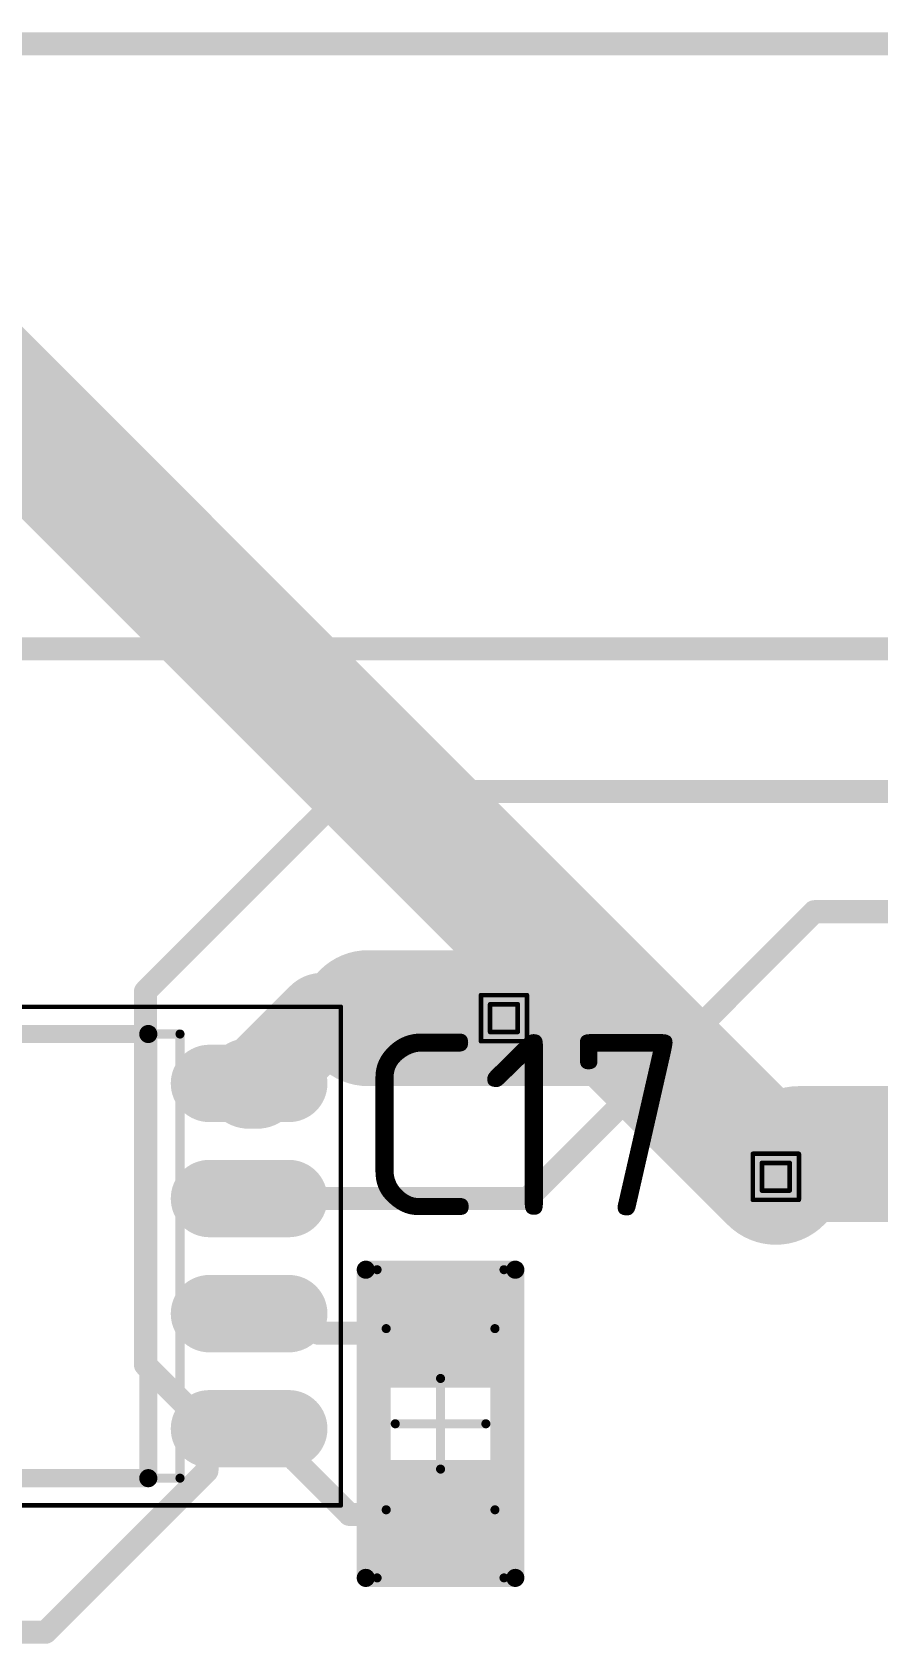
# Model space of a CAD drawing. Header units: millimetres. Extents: x 3219 to 51106, y -14166 to 2063.
# Drawn here: x 5562.27 to 5571.6, y 1771.46 to 1789.24 of the extents above; entities that cross this region are included whole.
import ezdxf

# ---------------------------------------------------------------- set-up
doc = ezdxf.new("R2010")
doc.units = ezdxf.units.MM
doc.layers.get('0').update_dxf_attribs({"lineweight": 53})
for name, color, linetype in [('Bottom Layer', 5, 'Continuous'), ('Bottom Solder', 6, 'Continuous'), ('Drill Drawing', 1, 'Continuous'), ('Mechanical 13', 56, 'Continuous'), ('Mechanical 15', 56, 'Continuous'), ('Top Layer', 1, 'Continuous'), ('Top Overlay', 2, 'Continuous'), ('Top Paste', 8, 'Continuous'), ('Top Solder', 216, 'Continuous')]:
    doc.layers.add(name, color=color, linetype=linetype)
doc.styles.add('GOST type B', font='GOST_B.TTF', dxfattribs={"height": 3.5})

# ---------------------------------------------------------------- blocks, each defined once
blk = doc.blocks.new('8_SOIC_107')
at = {"layer": 'Top Layer'}
blk.add_hatch(color=1, dxfattribs=at).paths.add_polyline_path([(-3.475, 2.23), (-1.95, 2.23), (-1.95, 1.58), (-3.475, 1.58)])
h = blk.add_hatch(color=1, dxfattribs=at)
edge = h.paths.add_edge_path()
edge.add_arc((2.275, 1.905), 0.325, 90, 270)
edge.add_line((2.275, 1.58), (3.15, 1.58))
edge.add_arc((3.15, 1.905), 0.325, 270, 450)
edge.add_line((3.15, 2.23), (2.275, 2.23))
h = blk.add_hatch(color=1, dxfattribs=at)
edge = h.paths.add_edge_path()
edge.add_arc((-3.15, 0.635), 0.325, 90, 270)
edge.add_line((-3.15, 0.31), (-2.275, 0.31))
edge.add_arc((-2.275, 0.635), 0.325, 270, 450)
edge.add_line((-2.275, 0.96), (-3.15, 0.96))
h = blk.add_hatch(color=1, dxfattribs=at)
edge = h.paths.add_edge_path()
edge.add_arc((2.275, 0.635), 0.325, 90, 270)
edge.add_line((2.275, 0.31), (3.15, 0.31))
edge.add_arc((3.15, 0.635), 0.325, 270, 450)
edge.add_line((3.15, 0.96), (2.275, 0.96))
h = blk.add_hatch(color=1, dxfattribs=at)
edge = h.paths.add_edge_path()
edge.add_arc((-3.15, -0.635), 0.325, 90, 270)
edge.add_line((-3.15, -0.96), (-2.275, -0.96))
edge.add_arc((-2.275, -0.635), 0.325, 270, 450)
edge.add_line((-2.275, -0.31), (-3.15, -0.31))
h = blk.add_hatch(color=1, dxfattribs=at)
edge = h.paths.add_edge_path()
edge.add_arc((2.275, -0.635), 0.325, 90, 270)
edge.add_line((2.275, -0.96), (3.15, -0.96))
edge.add_arc((3.15, -0.635), 0.325, 270, 450)
edge.add_line((3.15, -0.31), (2.275, -0.31))
h = blk.add_hatch(color=1, dxfattribs=at)
edge = h.paths.add_edge_path()
edge.add_arc((-3.15, -1.905), 0.325, 90, 270)
edge.add_line((-3.15, -2.23), (-2.275, -2.23))
edge.add_arc((-2.275, -1.905), 0.325, 270, 450)
edge.add_line((-2.275, -1.58), (-3.15, -1.58))
h = blk.add_hatch(color=1, dxfattribs=at)
edge = h.paths.add_edge_path()
edge.add_arc((2.275, -1.905), 0.325, 90, 270)
edge.add_line((2.275, -2.23), (3.15, -2.23))
edge.add_arc((3.15, -1.905), 0.325, 270, 450)
edge.add_line((3.15, -1.58), (2.275, -1.58))
at = {"layer": 'Top Overlay'}
blk.add_hatch(color=2, dxfattribs=at).paths.add_polyline_path([(-1.6, 1.55), (-0.7, 2.45), (-1.6, 2.45)])
at = {"layer": 'Top Paste'}
blk.add_hatch(color=8, dxfattribs=at).paths.add_polyline_path([(-3.475, 2.23), (-1.95, 2.23), (-1.95, 1.58), (-3.475, 1.58)])
h = blk.add_hatch(color=8, dxfattribs=at)
edge = h.paths.add_edge_path()
edge.add_arc((2.275, 1.905), 0.325, 90, 270)
edge.add_line((2.275, 1.58), (3.15, 1.58))
edge.add_arc((3.15, 1.905), 0.325, 270, 450)
edge.add_line((3.15, 2.23), (2.275, 2.23))
h = blk.add_hatch(color=8, dxfattribs=at)
edge = h.paths.add_edge_path()
edge.add_arc((-3.15, 0.635), 0.325, 90, 270)
edge.add_line((-3.15, 0.31), (-2.275, 0.31))
edge.add_arc((-2.275, 0.635), 0.325, 270, 450)
edge.add_line((-2.275, 0.96), (-3.15, 0.96))
h = blk.add_hatch(color=8, dxfattribs=at)
edge = h.paths.add_edge_path()
edge.add_arc((2.275, 0.635), 0.325, 90, 270)
edge.add_line((2.275, 0.31), (3.15, 0.31))
edge.add_arc((3.15, 0.635), 0.325, 270, 450)
edge.add_line((3.15, 0.96), (2.275, 0.96))
h = blk.add_hatch(color=8, dxfattribs=at)
edge = h.paths.add_edge_path()
edge.add_arc((-3.15, -0.635), 0.325, 90, 270)
edge.add_line((-3.15, -0.96), (-2.275, -0.96))
edge.add_arc((-2.275, -0.635), 0.325, 270, 450)
edge.add_line((-2.275, -0.31), (-3.15, -0.31))
h = blk.add_hatch(color=8, dxfattribs=at)
edge = h.paths.add_edge_path()
edge.add_arc((2.275, -0.635), 0.325, 90, 270)
edge.add_line((2.275, -0.96), (3.15, -0.96))
edge.add_arc((3.15, -0.635), 0.325, 270, 450)
edge.add_line((3.15, -0.31), (2.275, -0.31))
h = blk.add_hatch(color=8, dxfattribs=at)
edge = h.paths.add_edge_path()
edge.add_arc((-3.15, -1.905), 0.325, 90, 270)
edge.add_line((-3.15, -2.23), (-2.275, -2.23))
edge.add_arc((-2.275, -1.905), 0.325, 270, 450)
edge.add_line((-2.275, -1.58), (-3.15, -1.58))
h = blk.add_hatch(color=8, dxfattribs=at)
edge = h.paths.add_edge_path()
edge.add_arc((2.275, -1.905), 0.325, 90, 270)
edge.add_line((2.275, -2.23), (3.15, -2.23))
edge.add_arc((3.15, -1.905), 0.325, 270, 450)
edge.add_line((3.15, -1.58), (2.275, -1.58))
at = {"layer": 'Top Solder'}
blk.add_hatch(color=216, dxfattribs=at).paths.add_polyline_path([(-3.576, 2.332), (-1.848, 2.332), (-1.848, 1.478), (-3.576, 1.478)])
h = blk.add_hatch(color=216, dxfattribs=at)
edge = h.paths.add_edge_path()
edge.add_arc((2.275, 1.905), 0.427, 90, 270)
edge.add_line((2.275, 1.478), (3.15, 1.478))
edge.add_arc((3.15, 1.905), 0.427, 270, 450)
edge.add_line((3.15, 2.332), (2.275, 2.332))
h = blk.add_hatch(color=216, dxfattribs=at)
edge = h.paths.add_edge_path()
edge.add_arc((-3.15, 0.635), 0.427, 90, 270)
edge.add_line((-3.15, 0.208), (-2.275, 0.208))
edge.add_arc((-2.275, 0.635), 0.427, 270, 450)
edge.add_line((-2.275, 1.062), (-3.15, 1.062))
h = blk.add_hatch(color=216, dxfattribs=at)
edge = h.paths.add_edge_path()
edge.add_arc((2.275, 0.635), 0.427, 90, 270)
edge.add_line((2.275, 0.208), (3.15, 0.208))
edge.add_arc((3.15, 0.635), 0.427, 270, 450)
edge.add_line((3.15, 1.062), (2.275, 1.062))
h = blk.add_hatch(color=216, dxfattribs=at)
edge = h.paths.add_edge_path()
edge.add_arc((-3.15, -0.635), 0.427, 90, 270)
edge.add_line((-3.15, -1.062), (-2.275, -1.062))
edge.add_arc((-2.275, -0.635), 0.427, 270, 450)
edge.add_line((-2.275, -0.208), (-3.15, -0.208))
h = blk.add_hatch(color=216, dxfattribs=at)
edge = h.paths.add_edge_path()
edge.add_arc((2.275, -0.635), 0.427, 90, 270)
edge.add_line((2.275, -1.062), (3.15, -1.062))
edge.add_arc((3.15, -0.635), 0.427, 270, 450)
edge.add_line((3.15, -0.208), (2.275, -0.208))
h = blk.add_hatch(color=216, dxfattribs=at)
edge = h.paths.add_edge_path()
edge.add_arc((-3.15, -1.905), 0.427, 90, 270)
edge.add_line((-3.15, -2.332), (-2.275, -2.332))
edge.add_arc((-2.275, -1.905), 0.427, 270, 450)
edge.add_line((-2.275, -1.478), (-3.15, -1.478))
h = blk.add_hatch(color=216, dxfattribs=at)
edge = h.paths.add_edge_path()
edge.add_arc((2.275, -1.905), 0.427, 90, 270)
edge.add_line((2.275, -2.332), (3.15, -2.332))
edge.add_arc((3.15, -1.905), 0.427, 270, 450)
edge.add_line((3.15, -1.478), (2.275, -1.478))
at = {"layer": 'Mechanical 13'}
for points in [[(-1.95, 1.18, 0.1, 0.1, 0), (-0.68, 2.45, 0.1, 0.1, 0)], [(-1.95, -2.45, 0.1, 0.1, 0), (-1.95, 2.45, 0.1, 0.1, 0)], [(-1.95, 2.45, 0.1, 0.1, 0), (1.95, 2.45, 0.1, 0.1, 0)], [(1.95, -2.45, 0.1, 0.1, 0), (1.95, 2.45, 0.1, 0.1, 0)], [(-1.575, 1.625, 0.1, 0.1, 0), (-1.525, 1.625, 0.1, 0.1, 0)], [(-1.95, -2.45, 0.1, 0.1, 0), (1.95, -2.45, 0.1, 0.1, 0)]]:
    blk.add_lwpolyline(points, format="xyseb", dxfattribs=at)
for points in [[(-1.975, 2.45, 0.05, 0.05, 1), (-1.925, 2.45, 0.05, 0.05, 1)], [(-1.975, 2.45, 0.05, 0.05, 1), (-1.925, 2.45, 0.05, 0.05, 1)], [(-0.705, 2.45, 0.05, 0.05, 1), (-0.655, 2.45, 0.05, 0.05, 1)], [(1.925, 2.45, 0.05, 0.05, 1), (1.975, 2.45, 0.05, 0.05, 1)], [(1.925, 2.45, 0.05, 0.05, 1), (1.975, 2.45, 0.05, 0.05, 1)], [(-1.6, 1.625, 0.05, 0.05, 1), (-1.55, 1.625, 0.05, 0.05, 1)], [(-1.55, 1.625, 0.05, 0.05, 1), (-1.5, 1.625, 0.05, 0.05, 1)], [(-1.975, 1.18, 0.05, 0.05, 1), (-1.925, 1.18, 0.05, 0.05, 1)], [(-1.975, -2.45, 0.05, 0.05, 1), (-1.925, -2.45, 0.05, 0.05, 1)], [(-1.975, -2.45, 0.05, 0.05, 1), (-1.925, -2.45, 0.05, 0.05, 1)], [(1.925, -2.45, 0.05, 0.05, 1), (1.975, -2.45, 0.05, 0.05, 1)], [(1.925, -2.45, 0.05, 0.05, 1), (1.975, -2.45, 0.05, 0.05, 1)]]:
    blk.add_lwpolyline(points, format="xyseb", close=True, dxfattribs=at)
at = {"layer": 'Mechanical 15'}
for points in [[(-3.725, -2.75, 0.05, 0.05, 0), (-3.725, 2.75, 0.05, 0.05, 0)], [(-3.725, 2.75, 0.05, 0.05, 0), (3.725, 2.75, 0.05, 0.05, 0)], [(3.725, -2.75, 0.05, 0.05, 0), (3.725, 2.75, 0.05, 0.05, 0)], [(-3.725, -2.75, 0.05, 0.05, 0), (3.725, -2.75, 0.05, 0.05, 0)]]:
    blk.add_lwpolyline(points, format="xyseb", dxfattribs=at)
for points in [[(-3.737, 2.75, 0.025, 0.025, 1), (-3.712, 2.75, 0.025, 0.025, 1)], [(-3.737, 2.75, 0.025, 0.025, 1), (-3.712, 2.75, 0.025, 0.025, 1)], [(3.712, 2.75, 0.025, 0.025, 1), (3.737, 2.75, 0.025, 0.025, 1)], [(3.712, 2.75, 0.025, 0.025, 1), (3.737, 2.75, 0.025, 0.025, 1)], [(-3.737, -2.75, 0.025, 0.025, 1), (-3.712, -2.75, 0.025, 0.025, 1)], [(-3.737, -2.75, 0.025, 0.025, 1), (-3.712, -2.75, 0.025, 0.025, 1)], [(3.712, -2.75, 0.025, 0.025, 1), (3.737, -2.75, 0.025, 0.025, 1)], [(3.712, -2.75, 0.025, 0.025, 1), (3.737, -2.75, 0.025, 0.025, 1)]]:
    blk.add_lwpolyline(points, format="xyseb", close=True, dxfattribs=at)
at = {"layer": 'Top Overlay'}
for points in [[(-1.6, -2.45, 0.2, 0.2, 0), (-1.6, 2.45, 0.2, 0.2, 0)], [(-1.6, 2.45, 0.2, 0.2, 0), (1.6, 2.45, 0.2, 0.2, 0)], [(-1.6, 1.55, 0.1, 0.1, 0), (-0.7, 2.45, 0.1, 0.1, 0)], [(-0.7, 2.45, 0.1, 0.1, 0), (-0.6, 2.45, 0.1, 0.1, 0)], [(1.6, -2.45, 0.2, 0.2, 0), (1.6, 2.45, 0.2, 0.2, 0)], [(-1.6, -2.45, 0.2, 0.2, 0), (1.6, -2.45, 0.2, 0.2, 0)]]:
    blk.add_lwpolyline(points, format="xyseb", dxfattribs=at)
for points in [[(-1.65, 2.45, 0.1, 0.1, 1), (-1.55, 2.45, 0.1, 0.1, 1)], [(-1.65, 2.45, 0.1, 0.1, 1), (-1.55, 2.45, 0.1, 0.1, 1)], [(-0.725, 2.45, 0.05, 0.05, 1), (-0.675, 2.45, 0.05, 0.05, 1)], [(-0.725, 2.45, 0.05, 0.05, 1), (-0.675, 2.45, 0.05, 0.05, 1)], [(-0.625, 2.45, 0.05, 0.05, 1), (-0.575, 2.45, 0.05, 0.05, 1)], [(1.55, 2.45, 0.1, 0.1, 1), (1.65, 2.45, 0.1, 0.1, 1)], [(1.55, 2.45, 0.1, 0.1, 1), (1.65, 2.45, 0.1, 0.1, 1)], [(-1.625, 1.55, 0.05, 0.05, 1), (-1.575, 1.55, 0.05, 0.05, 1)], [(-1.65, -2.45, 0.1, 0.1, 1), (-1.55, -2.45, 0.1, 0.1, 1)], [(-1.65, -2.45, 0.1, 0.1, 1), (-1.55, -2.45, 0.1, 0.1, 1)], [(1.55, -2.45, 0.1, 0.1, 1), (1.65, -2.45, 0.1, 0.1, 1)], [(1.55, -2.45, 0.1, 0.1, 1), (1.65, -2.45, 0.1, 0.1, 1)]]:
    blk.add_lwpolyline(points, format="xyseb", close=True, dxfattribs=at)
blk = doc.blocks.new('CAP__0805_112')
at = {"layer": 'Top Layer'}
for points in [[(-1.5, -0.625), (-1.5, 0.625), (-0.5, 0.625), (-0.5, -0.625)], [(0.5, -0.625), (0.5, 0.625), (1.5, 0.625), (1.5, -0.625)]]:
    blk.add_hatch(color=1, dxfattribs=at).paths.add_polyline_path(points)
at = {"layer": 'Top Paste'}
for points in [[(-1.5, -0.625), (-1.5, 0.625), (-0.5, 0.625), (-0.5, -0.625)], [(0.5, -0.625), (0.5, 0.625), (1.5, 0.625), (1.5, -0.625)]]:
    blk.add_hatch(color=8, dxfattribs=at).paths.add_polyline_path(points)
at = {"layer": 'Top Solder'}
for points in [[(-1.602, -0.727), (-1.602, 0.727), (-0.398, 0.727), (-0.398, -0.727)], [(0.398, -0.727), (0.398, 0.727), (1.602, 0.727), (1.602, -0.727)]]:
    blk.add_hatch(color=216, dxfattribs=at).paths.add_polyline_path(points)
at = {"layer": 'Mechanical 13'}
for points in [[(-0.949, 0.6, 0.1, 0.1, 0), (-0.949, -0.6, 0.1, 0.1, 0)], [(-0.949, 0.6, 0.1, 0.1, 0), (1.05, 0.6, 0.1, 0.1, 0)], [(1.05, 0.6, 0.1, 0.1, 0), (1.05, -0.6, 0.1, 0.1, 0)], [(-0.949, -0.6, 0.1, 0.1, 0), (1.05, -0.6, 0.1, 0.1, 0)]]:
    blk.add_lwpolyline(points, format="xyseb", dxfattribs=at)
for points in [[(-0.974, 0.6, 0.05, 0.05, 1), (-0.924, 0.6, 0.05, 0.05, 1)], [(-0.974, 0.6, 0.05, 0.05, 1), (-0.924, 0.6, 0.05, 0.05, 1)], [(1.025, 0.6, 0.05, 0.05, 1), (1.075, 0.6, 0.05, 0.05, 1)], [(1.025, 0.6, 0.05, 0.05, 1), (1.075, 0.6, 0.05, 0.05, 1)], [(-0.974, -0.6, 0.05, 0.05, 1), (-0.924, -0.6, 0.05, 0.05, 1)], [(-0.974, -0.6, 0.05, 0.05, 1), (-0.924, -0.6, 0.05, 0.05, 1)], [(1.025, -0.6, 0.05, 0.05, 1), (1.075, -0.6, 0.05, 0.05, 1)], [(1.025, -0.6, 0.05, 0.05, 1), (1.075, -0.6, 0.05, 0.05, 1)]]:
    blk.add_lwpolyline(points, format="xyseb", close=True, dxfattribs=at)
at = {"layer": 'Mechanical 15'}
for points in [[(-1.7, 0.7, 0.1, 0.1, 0), (1.7, 0.7, 0.1, 0.1, 0)], [(-1.7, 0.7, 0.1, 0.1, 0), (-1.7, -0.7, 0.1, 0.1, 0)], [(1.7, 0.7, 0.1, 0.1, 0), (1.7, -0.7, 0.1, 0.1, 0)], [(0, 0.5, 0.1, 0.1, 0), (0, -0.5, 0.1, 0.1, 0)], [(-0.5, 0, 0.1, 0.1, 0), (0.5, 0, 0.1, 0.1, 0)], [(-1.7, -0.7, 0.1, 0.1, 0), (1.7, -0.7, 0.1, 0.1, 0)]]:
    blk.add_lwpolyline(points, format="xyseb", dxfattribs=at)
for points in [[(-1.725, 0.7, 0.05, 0.05, 1), (-1.675, 0.7, 0.05, 0.05, 1)], [(-1.725, 0.7, 0.05, 0.05, 1), (-1.675, 0.7, 0.05, 0.05, 1)], [(1.675, 0.7, 0.05, 0.05, 1), (1.725, 0.7, 0.05, 0.05, 1)], [(1.675, 0.7, 0.05, 0.05, 1), (1.725, 0.7, 0.05, 0.05, 1)], [(-0.025, 0.5, 0.05, 0.05, 1), (0.025, 0.5, 0.05, 0.05, 1)], [(-0.525, 0, 0.05, 0.05, 1), (-0.475, 0, 0.05, 0.05, 1)], [(0.475, 0, 0.05, 0.05, 1), (0.525, 0, 0.05, 0.05, 1)], [(-0.025, -0.5, 0.05, 0.05, 1), (0.025, -0.5, 0.05, 0.05, 1)], [(-1.725, -0.7, 0.05, 0.05, 1), (-1.675, -0.7, 0.05, 0.05, 1)], [(-1.725, -0.7, 0.05, 0.05, 1), (-1.675, -0.7, 0.05, 0.05, 1)], [(1.675, -0.7, 0.05, 0.05, 1), (1.725, -0.7, 0.05, 0.05, 1)], [(1.675, -0.7, 0.05, 0.05, 1), (1.725, -0.7, 0.05, 0.05, 1)]]:
    blk.add_lwpolyline(points, format="xyseb", close=True, dxfattribs=at)
at = {"layer": 'Top Overlay'}
for points in [[(-1.7, 0.825, 0.2, 0.2, 0), (-1.7, -0.825, 0.2, 0.2, 0)], [(-1.7, 0.825, 0.2, 0.2, 0), (1.7, 0.825, 0.2, 0.2, 0)], [(1.7, 0.825, 0.2, 0.2, 0), (1.7, -0.825, 0.2, 0.2, 0)], [(-1.7, -0.825, 0.2, 0.2, 0), (1.7, -0.825, 0.2, 0.2, 0)]]:
    blk.add_lwpolyline(points, format="xyseb", dxfattribs=at)
for points in [[(-1.75, 0.825, 0.1, 0.1, 1), (-1.65, 0.825, 0.1, 0.1, 1)], [(-1.75, 0.825, 0.1, 0.1, 1), (-1.65, 0.825, 0.1, 0.1, 1)], [(1.65, 0.825, 0.1, 0.1, 1), (1.75, 0.825, 0.1, 0.1, 1)], [(1.65, 0.825, 0.1, 0.1, 1), (1.75, 0.825, 0.1, 0.1, 1)], [(-1.75, -0.825, 0.1, 0.1, 1), (-1.65, -0.825, 0.1, 0.1, 1)], [(-1.75, -0.825, 0.1, 0.1, 1), (-1.65, -0.825, 0.1, 0.1, 1)], [(1.65, -0.825, 0.1, 0.1, 1), (1.75, -0.825, 0.1, 0.1, 1)], [(1.65, -0.825, 0.1, 0.1, 1), (1.75, -0.825, 0.1, 0.1, 1)]]:
    blk.add_lwpolyline(points, format="xyseb", close=True, dxfattribs=at)

msp = doc.modelspace()

# ---------------------------------------------------------------- hatches: boundary and pattern name
at = {"layer": 'Bottom Layer'}
h = msp.add_hatch(color=5, dxfattribs=at)
edge = h.paths.add_edge_path()
edge.add_arc((5567.479, 1778.358), 0.6, 0, 360)
h = msp.add_hatch(color=5, dxfattribs=at)
edge = h.paths.add_edge_path()
edge.add_arc((5570.479, 1776.608), 0.6, 0, 360)
at = {"layer": 'Bottom Solder'}
h = msp.add_hatch(color=6, dxfattribs=at)
edge = h.paths.add_edge_path()
edge.add_arc((5567.479, 1778.358), 0.702, 0, 360)
h = msp.add_hatch(color=6, dxfattribs=at)
edge = h.paths.add_edge_path()
edge.add_arc((5570.479, 1776.608), 0.702, 0, 360)
at = {"layer": 'Top Layer'}
h = msp.add_hatch(color=1, dxfattribs=at)
edge = h.paths.add_edge_path()
edge.add_arc((5567.479, 1778.358), 0.6, 0, 360)
h = msp.add_hatch(color=1, dxfattribs=at)
edge = h.paths.add_edge_path()
edge.add_arc((5570.479, 1776.608), 0.6, 0, 360)
at = {"layer": 'Top Solder'}
h = msp.add_hatch(color=216, dxfattribs=at)
edge = h.paths.add_edge_path()
edge.add_arc((5567.479, 1778.358), 0.702, 0, 360)
h = msp.add_hatch(color=216, dxfattribs=at)
edge = h.paths.add_edge_path()
edge.add_arc((5570.479, 1776.608), 0.702, 0, 360)

# ---------------------------------------------------------------- linework, layer by layer
at = {"layer": 'Bottom Layer'}
for points in [[(5559.729, 1787.358, 1.5, 1.5, 0), (5568.729, 1778.358, 1.5, 1.5, 0)], [(5567.229, 1778.358, 1.5, 1.5, 0), (5567.479, 1778.358, 1.5, 1.5, 0)], [(5567.479, 1778.358, 1.5, 1.5, 0), (5568.729, 1778.358, 1.5, 1.5, 0)], [(5568.729, 1778.358, 1.5, 1.5, 0), (5570.479, 1776.608, 1.5, 1.5, 0)]]:
    msp.add_lwpolyline(points, format="xyseb", dxfattribs=at)
for points in [[(5566.854, 1778.358, 0.75, 0.75, 1), (5567.604, 1778.358, 0.75, 0.75, 1)], [(5567.104, 1778.358, 0.75, 0.75, 1), (5567.854, 1778.358, 0.75, 0.75, 1)], [(5567.104, 1778.358, 0.75, 0.75, 1), (5567.854, 1778.358, 0.75, 0.75, 1)], [(5568.354, 1778.358, 0.75, 0.75, 1), (5569.104, 1778.358, 0.75, 0.75, 1)], [(5568.354, 1778.358, 0.75, 0.75, 1), (5569.104, 1778.358, 0.75, 0.75, 1)], [(5568.354, 1778.358, 0.75, 0.75, 1), (5569.104, 1778.358, 0.75, 0.75, 1)], [(5570.104, 1776.608, 0.75, 0.75, 1), (5570.854, 1776.608, 0.75, 0.75, 1)]]:
    msp.add_lwpolyline(points, format="xyseb", close=True, dxfattribs=at)
at = {"layer": 'Drill Drawing'}
for points in [[(5567.225, 1778.612, 0.0508, 0.0508, 0), (5567.733, 1778.612, 0.0508, 0.0508, 0)], [(5567.225, 1778.104, 0.0508, 0.0508, 0), (5567.225, 1778.612, 0.0508, 0.0508, 0)], [(5567.733, 1778.104, 0.0508, 0.0508, 0), (5567.733, 1778.612, 0.0508, 0.0508, 0)], [(5567.326, 1778.511, 0.0508, 0.0508, 0), (5567.631, 1778.511, 0.0508, 0.0508, 0)], [(5567.326, 1778.206, 0.0508, 0.0508, 0), (5567.326, 1778.511, 0.0508, 0.0508, 0)], [(5567.631, 1778.206, 0.0508, 0.0508, 0), (5567.631, 1778.511, 0.0508, 0.0508, 0)], [(5567.225, 1778.104, 0.0508, 0.0508, 0), (5567.733, 1778.104, 0.0508, 0.0508, 0)], [(5567.326, 1778.206, 0.0508, 0.0508, 0), (5567.631, 1778.206, 0.0508, 0.0508, 0)], [(5570.225, 1776.862, 0.0508, 0.0508, 0), (5570.733, 1776.862, 0.0508, 0.0508, 0)], [(5570.225, 1776.354, 0.0508, 0.0508, 0), (5570.225, 1776.862, 0.0508, 0.0508, 0)], [(5570.733, 1776.354, 0.0508, 0.0508, 0), (5570.733, 1776.862, 0.0508, 0.0508, 0)], [(5570.326, 1776.761, 0.0508, 0.0508, 0), (5570.631, 1776.761, 0.0508, 0.0508, 0)], [(5570.326, 1776.456, 0.0508, 0.0508, 0), (5570.326, 1776.761, 0.0508, 0.0508, 0)], [(5570.631, 1776.456, 0.0508, 0.0508, 0), (5570.631, 1776.761, 0.0508, 0.0508, 0)], [(5570.326, 1776.456, 0.0508, 0.0508, 0), (5570.631, 1776.456, 0.0508, 0.0508, 0)], [(5570.225, 1776.354, 0.0508, 0.0508, 0), (5570.733, 1776.354, 0.0508, 0.0508, 0)]]:
    msp.add_lwpolyline(points, format="xyseb", dxfattribs=at)
for points in [[(5567.212, 1778.612, 0.0254, 0.0254, 1), (5567.237, 1778.612, 0.0254, 0.0254, 1)], [(5567.212, 1778.612, 0.0254, 0.0254, 1), (5567.237, 1778.612, 0.0254, 0.0254, 1)], [(5567.72, 1778.612, 0.0254, 0.0254, 1), (5567.745, 1778.612, 0.0254, 0.0254, 1)], [(5567.72, 1778.612, 0.0254, 0.0254, 1), (5567.745, 1778.612, 0.0254, 0.0254, 1)], [(5567.313, 1778.511, 0.0254, 0.0254, 1), (5567.339, 1778.511, 0.0254, 0.0254, 1)], [(5567.313, 1778.511, 0.0254, 0.0254, 1), (5567.339, 1778.511, 0.0254, 0.0254, 1)], [(5567.618, 1778.511, 0.0254, 0.0254, 1), (5567.644, 1778.511, 0.0254, 0.0254, 1)], [(5567.618, 1778.511, 0.0254, 0.0254, 1), (5567.644, 1778.511, 0.0254, 0.0254, 1)], [(5567.212, 1778.104, 0.0254, 0.0254, 1), (5567.237, 1778.104, 0.0254, 0.0254, 1)], [(5567.212, 1778.104, 0.0254, 0.0254, 1), (5567.237, 1778.104, 0.0254, 0.0254, 1)], [(5567.313, 1778.206, 0.0254, 0.0254, 1), (5567.339, 1778.206, 0.0254, 0.0254, 1)], [(5567.313, 1778.206, 0.0254, 0.0254, 1), (5567.339, 1778.206, 0.0254, 0.0254, 1)], [(5567.618, 1778.206, 0.0254, 0.0254, 1), (5567.644, 1778.206, 0.0254, 0.0254, 1)], [(5567.618, 1778.206, 0.0254, 0.0254, 1), (5567.644, 1778.206, 0.0254, 0.0254, 1)], [(5567.72, 1778.104, 0.0254, 0.0254, 1), (5567.745, 1778.104, 0.0254, 0.0254, 1)], [(5567.72, 1778.104, 0.0254, 0.0254, 1), (5567.745, 1778.104, 0.0254, 0.0254, 1)], [(5570.212, 1776.862, 0.0254, 0.0254, 1), (5570.237, 1776.862, 0.0254, 0.0254, 1)], [(5570.212, 1776.862, 0.0254, 0.0254, 1), (5570.237, 1776.862, 0.0254, 0.0254, 1)], [(5570.72, 1776.862, 0.0254, 0.0254, 1), (5570.745, 1776.862, 0.0254, 0.0254, 1)], [(5570.72, 1776.862, 0.0254, 0.0254, 1), (5570.745, 1776.862, 0.0254, 0.0254, 1)], [(5570.313, 1776.761, 0.0254, 0.0254, 1), (5570.339, 1776.761, 0.0254, 0.0254, 1)], [(5570.313, 1776.761, 0.0254, 0.0254, 1), (5570.339, 1776.761, 0.0254, 0.0254, 1)], [(5570.618, 1776.761, 0.0254, 0.0254, 1), (5570.644, 1776.761, 0.0254, 0.0254, 1)], [(5570.618, 1776.761, 0.0254, 0.0254, 1), (5570.644, 1776.761, 0.0254, 0.0254, 1)], [(5570.313, 1776.456, 0.0254, 0.0254, 1), (5570.339, 1776.456, 0.0254, 0.0254, 1)], [(5570.313, 1776.456, 0.0254, 0.0254, 1), (5570.339, 1776.456, 0.0254, 0.0254, 1)], [(5570.618, 1776.456, 0.0254, 0.0254, 1), (5570.644, 1776.456, 0.0254, 0.0254, 1)], [(5570.618, 1776.456, 0.0254, 0.0254, 1), (5570.644, 1776.456, 0.0254, 0.0254, 1)], [(5570.212, 1776.354, 0.0254, 0.0254, 1), (5570.237, 1776.354, 0.0254, 0.0254, 1)], [(5570.212, 1776.354, 0.0254, 0.0254, 1), (5570.237, 1776.354, 0.0254, 0.0254, 1)], [(5570.72, 1776.354, 0.0254, 0.0254, 1), (5570.745, 1776.354, 0.0254, 0.0254, 1)], [(5570.72, 1776.354, 0.0254, 0.0254, 1), (5570.745, 1776.354, 0.0254, 0.0254, 1)]]:
    msp.add_lwpolyline(points, format="xyseb", close=True, dxfattribs=at)
at = {"layer": 'Top Layer'}
for points in [[(5548.479, 1789.108, 0.254, 0.254, 0), (5594.304, 1789.108, 0.254, 0.254, 0)], [(5555.754, 1782.433, 0.254, 0.254, 0), (5575.554, 1782.433, 0.254, 0.254, 0)], [(5563.522, 1778.652, 0.254, 0.254, 0), (5565.729, 1780.858, 0.254, 0.254, 0)], [(5565.729, 1780.858, 0.254, 0.254, 0), (5575.554, 1780.858, 0.254, 0.254, 0)], [(5567.739, 1776.368, 0.254, 0.254, 0), (5570.904, 1779.533, 0.254, 0.254, 0)], [(5570.904, 1779.533, 0.254, 0.254, 0), (5574.829, 1779.533, 0.254, 0.254, 0)], [(5565.979, 1778.358, 1.5, 1.5, 0), (5567.229, 1778.358, 1.5, 1.5, 0)], [(5564.753, 1777.638, 1, 1, 0), (5565.473, 1778.358, 1, 1, 0)], [(5565.473, 1778.358, 1, 1, 0), (5565.979, 1778.358, 1, 1, 0)], [(5563.522, 1774.534, 0.254, 0.254, 0), (5563.522, 1778.652, 0.254, 0.254, 0)], [(5564.666, 1777.638, 1, 1, 0), (5564.753, 1777.638, 1, 1, 0)], [(5570.479, 1776.608, 1.5, 1.5, 0), (5570.729, 1776.858, 1.5, 1.5, 0)], [(5570.729, 1776.858, 1.5, 1.5, 0), (5574.979, 1776.858, 1.5, 1.5, 0)], [(5564.666, 1776.368, 0.254, 0.254, 0), (5567.739, 1776.368, 0.254, 0.254, 0)], [(5564.666, 1775.098, 0.254, 0.254, 0), (5565.21, 1775.098, 0.254, 0.254, 0)], [(5565.21, 1775.098, 0.254, 0.254, 0), (5565.425, 1774.883, 0.254, 0.254, 0)], [(5565.425, 1774.883, 0.254, 0.254, 0), (5566.779, 1774.883, 0.254, 0.254, 0)], [(5563.522, 1774.534, 0.254, 0.254, 0), (5564.228, 1773.828, 0.254, 0.254, 0)], [(5564.202, 1773.645, 0.254, 0.254, 0), (5564.385, 1773.828, 0.254, 0.254, 0)], [(5564.228, 1773.828, 0.254, 0.254, 0), (5564.385, 1773.828, 0.254, 0.254, 0)], [(5564.385, 1773.828, 0.254, 0.254, 0), (5564.666, 1773.828, 0.254, 0.254, 0)], [(5564.666, 1773.828, 0.254, 0.254, 0), (5564.996, 1773.828, 0.254, 0.254, 0)], [(5564.996, 1773.828, 0.254, 0.254, 0), (5565.179, 1773.645, 0.254, 0.254, 0)], [(5564.202, 1773.364, 0.254, 0.254, 0), (5564.202, 1773.645, 0.254, 0.254, 0)], [(5565.179, 1773.477, 0.254, 0.254, 0), (5565.179, 1773.645, 0.254, 0.254, 0)], [(5562.421, 1771.583, 0.254, 0.254, 0), (5564.202, 1773.364, 0.254, 0.254, 0)], [(5565.179, 1773.477, 0.254, 0.254, 0), (5565.773, 1772.883, 0.254, 0.254, 0)], [(5565.773, 1772.883, 0.254, 0.254, 0), (5566.779, 1772.883, 0.254, 0.254, 0)], [(5553.254, 1771.583, 0.254, 0.254, 0), (5562.421, 1771.583, 0.254, 0.254, 0)]]:
    msp.add_lwpolyline(points, format="xyseb", dxfattribs=at)
for points in [[(5565.665, 1780.858, 0.127, 0.127, 1), (5565.792, 1780.858, 0.127, 0.127, 1)], [(5565.665, 1780.858, 0.127, 0.127, 1), (5565.792, 1780.858, 0.127, 0.127, 1)], [(5570.84, 1779.533, 0.127, 0.127, 1), (5570.967, 1779.533, 0.127, 0.127, 1)], [(5570.84, 1779.533, 0.127, 0.127, 1), (5570.967, 1779.533, 0.127, 0.127, 1)], [(5565.604, 1778.358, 0.75, 0.75, 1), (5566.354, 1778.358, 0.75, 0.75, 1)], [(5566.854, 1778.358, 0.75, 0.75, 1), (5567.604, 1778.358, 0.75, 0.75, 1)], [(5565.223, 1778.358, 0.5, 0.5, 1), (5565.723, 1778.358, 0.5, 0.5, 1)], [(5565.223, 1778.358, 0.5, 0.5, 1), (5565.723, 1778.358, 0.5, 0.5, 1)], [(5565.729, 1778.358, 0.5, 0.5, 1), (5566.229, 1778.358, 0.5, 0.5, 1)], [(5563.459, 1778.652, 0.127, 0.127, 1), (5563.586, 1778.652, 0.127, 0.127, 1)], [(5563.459, 1778.652, 0.127, 0.127, 1), (5563.586, 1778.652, 0.127, 0.127, 1)], [(5564.416, 1777.638, 0.5, 0.5, 1), (5564.916, 1777.638, 0.5, 0.5, 1)], [(5564.503, 1777.638, 0.5, 0.5, 1), (5565.003, 1777.638, 0.5, 0.5, 1)], [(5564.503, 1777.638, 0.5, 0.5, 1), (5565.003, 1777.638, 0.5, 0.5, 1)], [(5570.354, 1776.858, 0.75, 0.75, 1), (5571.104, 1776.858, 0.75, 0.75, 1)], [(5570.354, 1776.858, 0.75, 0.75, 1), (5571.104, 1776.858, 0.75, 0.75, 1)], [(5570.104, 1776.608, 0.75, 0.75, 1), (5570.854, 1776.608, 0.75, 0.75, 1)], [(5564.602, 1776.368, 0.127, 0.127, 1), (5564.729, 1776.368, 0.127, 0.127, 1)], [(5567.675, 1776.368, 0.127, 0.127, 1), (5567.802, 1776.368, 0.127, 0.127, 1)], [(5567.675, 1776.368, 0.127, 0.127, 1), (5567.802, 1776.368, 0.127, 0.127, 1)], [(5564.602, 1775.098, 0.127, 0.127, 1), (5564.729, 1775.098, 0.127, 0.127, 1)], [(5565.147, 1775.098, 0.127, 0.127, 1), (5565.274, 1775.098, 0.127, 0.127, 1)], [(5565.147, 1775.098, 0.127, 0.127, 1), (5565.274, 1775.098, 0.127, 0.127, 1)], [(5565.362, 1774.883, 0.127, 0.127, 1), (5565.489, 1774.883, 0.127, 0.127, 1)], [(5565.362, 1774.883, 0.127, 0.127, 1), (5565.489, 1774.883, 0.127, 0.127, 1)], [(5566.715, 1774.883, 0.127, 0.127, 1), (5566.842, 1774.883, 0.127, 0.127, 1)], [(5563.459, 1774.534, 0.127, 0.127, 1), (5563.586, 1774.534, 0.127, 0.127, 1)], [(5563.459, 1774.534, 0.127, 0.127, 1), (5563.586, 1774.534, 0.127, 0.127, 1)], [(5564.165, 1773.828, 0.127, 0.127, 1), (5564.292, 1773.828, 0.127, 0.127, 1)], [(5564.165, 1773.828, 0.127, 0.127, 1), (5564.292, 1773.828, 0.127, 0.127, 1)], [(5564.321, 1773.828, 0.127, 0.127, 1), (5564.448, 1773.828, 0.127, 0.127, 1)], [(5564.321, 1773.828, 0.127, 0.127, 1), (5564.448, 1773.828, 0.127, 0.127, 1)], [(5564.321, 1773.828, 0.127, 0.127, 1), (5564.448, 1773.828, 0.127, 0.127, 1)], [(5564.602, 1773.828, 0.127, 0.127, 1), (5564.729, 1773.828, 0.127, 0.127, 1)], [(5564.602, 1773.828, 0.127, 0.127, 1), (5564.729, 1773.828, 0.127, 0.127, 1)], [(5564.932, 1773.828, 0.127, 0.127, 1), (5565.059, 1773.828, 0.127, 0.127, 1)], [(5564.932, 1773.828, 0.127, 0.127, 1), (5565.059, 1773.828, 0.127, 0.127, 1)], [(5564.138, 1773.645, 0.127, 0.127, 1), (5564.265, 1773.645, 0.127, 0.127, 1)], [(5564.138, 1773.645, 0.127, 0.127, 1), (5564.265, 1773.645, 0.127, 0.127, 1)], [(5565.115, 1773.645, 0.127, 0.127, 1), (5565.242, 1773.645, 0.127, 0.127, 1)], [(5565.115, 1773.645, 0.127, 0.127, 1), (5565.242, 1773.645, 0.127, 0.127, 1)], [(5564.138, 1773.364, 0.127, 0.127, 1), (5564.265, 1773.364, 0.127, 0.127, 1)], [(5564.138, 1773.364, 0.127, 0.127, 1), (5564.265, 1773.364, 0.127, 0.127, 1)], [(5565.115, 1773.477, 0.127, 0.127, 1), (5565.242, 1773.477, 0.127, 0.127, 1)], [(5565.115, 1773.477, 0.127, 0.127, 1), (5565.242, 1773.477, 0.127, 0.127, 1)], [(5565.709, 1772.883, 0.127, 0.127, 1), (5565.836, 1772.883, 0.127, 0.127, 1)], [(5565.709, 1772.883, 0.127, 0.127, 1), (5565.836, 1772.883, 0.127, 0.127, 1)], [(5566.715, 1772.883, 0.127, 0.127, 1), (5566.842, 1772.883, 0.127, 0.127, 1)], [(5562.357, 1771.583, 0.127, 0.127, 1), (5562.484, 1771.583, 0.127, 0.127, 1)], [(5562.357, 1771.583, 0.127, 0.127, 1), (5562.484, 1771.583, 0.127, 0.127, 1)]]:
    msp.add_lwpolyline(points, format="xyseb", close=True, dxfattribs=at)

# ---------------------------------------------------------------- block references
msp.add_blockref('8_SOIC_107', (5561.954, 1775.733))
at = {"rotation": 90}
msp.add_blockref('CAP__0805_112', (5566.779, 1773.883), dxfattribs=at)

# ---------------------------------------------------------------- texts
at = {"layer": 'Top Overlay', "style": 'GOST type B'}
msp.add_text('C17', height=2, dxfattribs=at).set_placement((5565.856, 1776.182))

doc.saveas('drawing.dxf')
